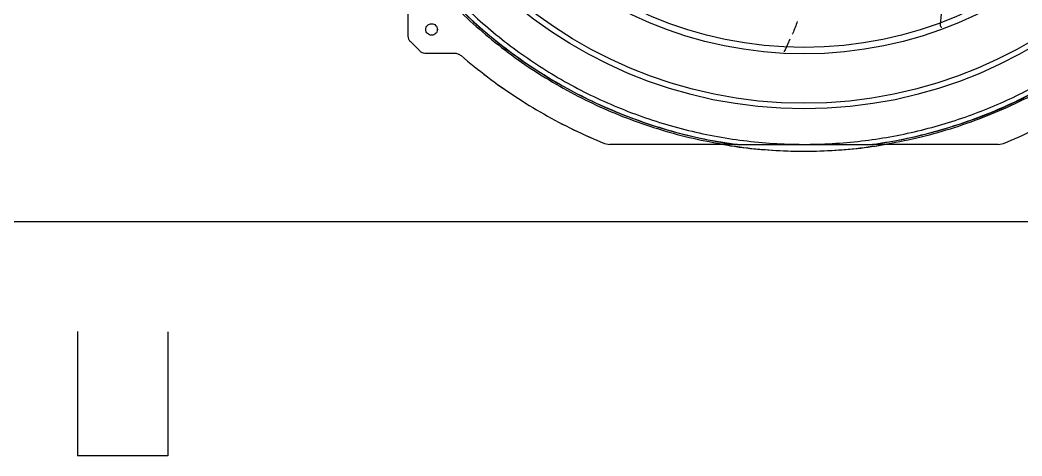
# Model space of a CAD drawing. Extents: x 5 to 331, y -33 to 175.
# Drawn here: x 105.28 to 127.45, y 46.32 to 55.97 of the extents above; entities that cross this region are included whole.
import ezdxf

# ---------------------------------------------------------------- set-up
doc = ezdxf.new("R2010")
doc.units = 0
doc.header["$MEASUREMENT"] = 0
doc.layers.get('0').update_dxf_attribs({"linetype": 'CONTINUOUS'})
doc.layers.add('0 Unit', color=7, linetype='CONTINUOUS')

msp = doc.modelspace()

# ---------------------------------------------------------------- linework, layer by layer
at = {"color": 7, "linetype": 'Continuous', "lineweight": 25}
for p, q in [((113.86243, 56.26034), (113.86243, 55.61073)), ((113.86321, 56.26034), (113.86321, 55.61073)), ((125.64275, 55.87431), (125.66842, 56.10666)), ((125.64222, 55.87431), (125.64275, 55.87431)), ((113.86321, 55.61073), (113.86243, 55.61073)), ((113.90933, 55.49939), (113.90855, 55.49939)), ((113.90855, 55.49939), (114.12189, 55.28605)), ((113.90933, 55.49939), (114.12267, 55.28605)), ((122.31447, 55.54777), (122.20406, 55.3083)), ((114.12267, 55.28605), (114.12189, 55.28605)), ((114.23401, 55.23993), (114.88362, 55.23993)), ((122.20406, 55.3083), (122.18123, 55.27058)), ((115.03766, 55.18278), (115.03688, 55.18278)), ((118.21084, 53.23803), (118.21006, 53.23803)), ((118.21006, 53.23803), (118.32955, 53.21448)), ((118.21084, 53.23803), (118.33033, 53.21448)), ((120.88706, 53.21448), (118.33033, 53.21448)), ((121.12257, 53.21448), (120.88706, 53.21448)), ((124.36324, 53.21448), (124.13639, 53.21448)), ((126.91995, 53.21448), (124.36324, 53.21448)), ((126.91995, 53.21448), (127.03944, 53.23803))]:
    msp.add_line(p, q, dxfattribs=at)
for centre, radius in [((122.62434, 64.0025), 9.99706), ((122.62434, 64.00188), 9.87436), ((122.62434, 64.0025), 8.78089), ((122.62434, 64.00188), 8.63615)]:
    msp.add_circle(centre, radius)
for centre, radius, start, end in [((122.62946, 64.00188), 10.89215, 277.952419, 82.047581), ((122.62948, 64.00184), 10.8921, 222.877714, 262.047685)]:
    msp.add_arc(centre, radius, start, end, dxfattribs=at)
for points, knots in [([(114.79905, 56.59046), (114.94158, 56.44473), (115.22873, 56.15113), (115.69358, 55.73996), (116.18616, 55.34943), (116.70743, 54.98464), (117.25545, 54.64746), (117.82818, 54.34085), (118.42299, 54.06732), (119.03647, 53.82928), (119.66564, 53.62844), (120.30716, 53.46623), (120.95742, 53.34368), (121.61271, 53.26137), (122.26943, 53.2194), (122.92411, 53.21749), (123.57267, 53.25488), (124.21168, 53.33036), (124.83795, 53.4423), (125.44928, 53.58902), (126.04319, 53.7685), (126.62048, 53.97962), (127.18488, 54.22311), (127.73959, 54.50102), (128.28444, 54.81468), (128.81625, 55.16388), (129.33223, 55.54832), (129.82897, 55.96698), (130.30313, 56.4184), (130.75124, 56.9003), (131.17059, 57.41053), (131.55862, 57.94653), (131.91304, 58.50532), (132.23193, 59.08367), (132.51387, 59.67827), (132.75785, 60.2858), (132.96304, 60.90217), (133.12932, 61.52377), (133.257, 62.14703), (133.34685, 62.76927), (133.39982, 63.38744), (133.41725, 64.00188), (133.39982, 64.61632), (133.34685, 65.23448), (133.257, 65.85671), (133.12932, 66.47998), (132.96304, 67.10158), (132.75785, 67.71796), (132.51388, 68.32548), (132.23194, 68.92008), (131.91305, 69.49843), (131.55863, 70.05723), (131.1706, 70.59322), (130.75126, 71.10345), (130.30314, 71.58535), (129.82898, 72.03677), (129.33224, 72.45544), (128.81626, 72.83987), (128.28446, 73.18907), (127.73961, 73.50274), (127.18489, 73.78064), (126.62049, 74.02414), (126.0432, 74.23526), (125.4493, 74.41474), (124.83797, 74.56146), (124.21169, 74.67341), (123.57268, 74.74888), (122.92412, 74.78628), (122.26944, 74.78436), (121.61273, 74.7424), (120.95743, 74.66009), (120.30717, 74.53753), (119.66565, 74.37532), (119.03649, 74.17449), (118.423, 73.93645), (117.82819, 73.66292), (117.25546, 73.35631), (116.70744, 73.01913), (116.18617, 72.65434), (115.69359, 72.26381), (115.22873, 71.85264), (114.94158, 71.55904), (114.79905, 71.4133)], [0, 0, 0, 0, 0.01189592, 0.02396584, 0.03619649, 0.04857359, 0.06108194, 0.07373471, 0.0864717, 0.09927432, 0.11212355, 0.12500004, 0.13787625, 0.15072533, 0.16352795, 0.17626509, 0.18891813, 0.20142621, 0.21380317, 0.22603385, 0.23810393, 0.25000004, 0.2618959, 0.27396585, 0.28619652, 0.29857361, 0.31108196, 0.32373474, 0.33647171, 0.34927432, 0.36212355, 0.37500004, 0.38787624, 0.40072531, 0.41352793, 0.42626506, 0.4389181, 0.45142619, 0.46380314, 0.47603381, 0.48810388, 0.50000001, 0.51189586, 0.52396581, 0.53619649, 0.54857357, 0.56108191, 0.57373469, 0.58647168, 0.59927428, 0.6121235, 0.62499999, 0.63787621, 0.65072529, 0.66352791, 0.67626502, 0.68891805, 0.70142614, 0.71380312, 0.72603376, 0.73810387, 0.74999998, 0.76189582, 0.77396578, 0.78619645, 0.79857355, 0.81108188, 0.82373468, 0.83647168, 0.84927427, 0.86212351, 0.87499998, 0.88787621, 0.90072531, 0.91352792, 0.92626504, 0.93891808, 0.95142617, 0.96380314, 0.97603381, 0.98810396, 1, 1, 1, 1]), ([(124.10803, 53.21449), (124.32246, 53.24765), (124.75131, 53.31399), (125.3856, 53.462), (126.01043, 53.64489), (126.62307, 53.86551), (127.22148, 54.12215), (127.80348, 54.41412), (128.367, 54.74033), (128.91002, 55.09962), (129.43062, 55.49071), (129.92692, 55.9122), (130.39715, 56.36259), (130.83964, 56.84026), (131.2528, 57.34351), (131.63516, 57.87055), (131.98536, 58.41949), (132.30213, 58.98837), (132.58436, 59.57515), (132.83102, 60.17775), (133.04126, 60.79401), (133.21429, 61.42172), (133.34952, 62.05865), (133.44646, 62.70253), (133.50477, 63.35104), (133.52423, 64.00188), (133.50477, 64.65271), (133.44647, 65.30123), (133.34953, 65.9451), (133.2143, 66.58203), (133.04126, 67.20975), (132.83103, 67.826), (132.58436, 68.4286), (132.30214, 69.01539), (131.98536, 69.58427), (131.63517, 70.1332), (131.25281, 70.66024), (130.83965, 71.1635), (130.39716, 71.64117), (129.92692, 72.09156), (129.43063, 72.51305), (128.91003, 72.90414), (128.36701, 73.26343), (127.80349, 73.58964), (127.22149, 73.88161), (126.62308, 74.13825), (126.01044, 74.35887), (125.38561, 74.54176), (124.75132, 74.68977), (124.32247, 74.75611), (124.10804, 74.78928)], [0, 0, 0, 0, 0.02083334, 0.04166665, 0.06250003, 0.08333335, 0.10416665, 0.125, 0.1458333, 0.16666668, 0.18749997, 0.20833336, 0.22916668, 0.25000001, 0.27083332, 0.29166664, 0.31250001, 0.33333334, 0.35416664, 0.37499996, 0.39583334, 0.41666666, 0.43749998, 0.4583333, 0.47916665, 0.5, 0.5208333, 0.54166664, 0.5625, 0.58333332, 0.60416664, 0.62499998, 0.64583333, 0.66666665, 0.68749999, 0.70833331, 0.72916664, 0.74999997, 0.77083333, 0.79166666, 0.81249999, 0.83333331, 0.85416669, 0.875, 0.89583335, 0.91666666, 0.9375, 0.95833334, 0.97916668, 1, 1, 1, 1]), ([(124.36324, 53.21448), (124.6161, 53.26052), (125.12182, 53.35262), (125.86566, 53.55812), (126.59399, 53.81173), (127.30241, 54.11708), (127.9876, 54.47133), (128.6461, 54.87308), (129.27465, 55.32022), (129.8701, 55.81057), (130.42952, 56.34168), (130.95009, 56.9109), (131.42925, 57.51539), (131.86461, 58.15217), (132.25399, 58.81805), (132.59546, 59.50972), (132.88733, 60.22374), (133.12813, 60.95656), (133.31668, 61.70454), (133.45203, 62.46394), (133.53351, 63.231), (133.56071, 64.00189), (133.53351, 64.77278), (133.45202, 65.53984), (133.31667, 66.29924), (133.12813, 67.04722), (132.88732, 67.78004), (132.59545, 68.49406), (132.25398, 69.18573), (131.8646, 69.85161), (131.42924, 70.48838), (130.95008, 71.09288), (130.4295, 71.6621), (129.87009, 72.1932), (129.27463, 72.68355), (128.64608, 73.1307), (127.98758, 73.53244), (127.30239, 73.8867), (126.59397, 74.19204), (125.86564, 74.44565), (125.1218, 74.65115), (124.61608, 74.74324), (124.36323, 74.78929)], [0, 0, 0, 0, 0.02500002, 0.05000002, 0.07500002, 0.10000003, 0.12499999, 0.15000004, 0.17499999, 0.20000003, 0.22500003, 0.25, 0.27500001, 0.30000002, 0.325, 0.35000002, 0.375, 0.4, 0.42500002, 0.45000001, 0.47500003, 0.50000003, 0.52499999, 0.55000001, 0.57500001, 0.6, 0.62500003, 0.65, 0.67500002, 0.70000003, 0.72500002, 0.75000002, 0.77499999, 0.80000001, 0.825, 0.85000003, 0.87500003, 0.89999998, 0.92500001, 0.95, 0.975, 1, 1, 1, 1]), ([(114.59647, 56.59046), (114.76433, 56.41549), (115.10005, 56.06555), (115.64648, 55.58458), (116.22127, 55.13853), (116.8251, 54.73237), (117.45443, 54.36707), (118.10672, 54.04455), (118.77897, 53.76588), (119.4684, 53.53346), (120.17127, 53.34397), (120.64846, 53.25764), (120.88706, 53.21448)], [0, 0, 0, 0, 0.10000002, 0.20000004, 0.29999995, 0.40000005, 0.50000004, 0.60000016, 0.69999999, 0.80000004, 0.90000013, 1, 1, 1, 1]), ([(114.65302, 56.59046), (114.82608, 56.41145), (115.1722, 56.05342), (115.7365, 55.56311), (116.33052, 55.10997), (116.95489, 54.69933), (117.60575, 54.33223), (118.28029, 54.01072), (118.97524, 53.73593), (119.68751, 53.51039), (120.41312, 53.33054), (120.90504, 53.25317), (121.15101, 53.21448)], [0, 0, 0, 0, 0.09999997, 0.19999998, 0.29999997, 0.39999998, 0.49999991, 0.59999995, 0.69999992, 0.80000001, 0.90000005, 1, 1, 1, 1]), ([(114.25674, 55.76158), (114.25866, 55.77835), (114.26251, 55.81189), (114.29214, 55.85454), (114.33449, 55.88304), (114.38486, 55.89304), (114.43523, 55.88304), (114.47758, 55.85454), (114.50721, 55.81189), (114.51106, 55.77835), (114.51299, 55.76158)], [0, 0, 0, 0, 0.12499905, 0.24999862, 0.37500023, 0.49999928, 0.62499977, 0.75000138, 0.87500095, 1, 1, 1, 1]), ([(114.38408, 55.88971), (114.40087, 55.88778), (114.43445, 55.88393), (114.4768, 55.8543), (114.50643, 55.81195), (114.51028, 55.77837), (114.51221, 55.76158)], [0, 0, 0, 0, 0.25000062, 0.50000347, 0.75000226, 1, 1, 1, 1]), ([(122.47607, 55.93799), (122.44451, 55.85019), (122.4103, 55.75502), (122.36801, 55.66385), (122.36473, 55.65678)], [0, 0, 0, 0, 0.92249093, 1, 1, 1, 1]), ([(125.67167, 55.80367), (125.67014, 55.80445), (125.66128, 55.809), (125.64931, 55.82372), (125.63997, 55.84796), (125.64144, 55.8652), (125.64222, 55.87431)], [0, 0, 0, 0, 0.06312289, 0.36614603, 0.66494162, 1, 1, 1, 1]), ([(125.67198, 55.80379), (125.67051, 55.80455), (125.66172, 55.80908), (125.64982, 55.82376), (125.6405, 55.84798), (125.64197, 55.86521), (125.64275, 55.87431)], [0, 0, 0, 0, 0.06106089, 0.36475521, 0.66423441, 1, 1, 1, 1]), ([(114.51299, 55.76158), (114.51106, 55.74481), (114.50721, 55.71127), (114.47758, 55.66862), (114.43523, 55.64013), (114.38486, 55.63012), (114.3345, 55.64013), (114.29214, 55.66862), (114.26251, 55.71127), (114.25866, 55.74481), (114.25674, 55.76158)], [0, 0, 0, 0, 0.1250039, 0.25000256, 0.37499999, 0.50000072, 0.62500001, 0.74999744, 0.8749961, 1, 1, 1, 1]), ([(114.51221, 55.76158), (114.51028, 55.74479), (114.50643, 55.71121), (114.4768, 55.66886), (114.43445, 55.63924), (114.40087, 55.63538), (114.38408, 55.63346)], [0, 0, 0, 0, 0.25000743, 0.5000044, 0.74999891, 1, 1, 1, 1]), ([(113.86321, 55.61073), (113.86543, 55.58991), (113.86987, 55.54827), (113.89618, 55.51568), (113.90933, 55.49939)], [0, 0, 0, 0, 0.50000942, 1, 1, 1, 1]), ([(114.12189, 55.28605), (114.13818, 55.27289), (114.17077, 55.24659), (114.21241, 55.24215), (114.23323, 55.23993)], [0, 0, 0, 0, 0.49999518, 1, 1, 1, 1]), ([(114.12267, 55.28605), (114.13896, 55.27289), (114.17155, 55.24659), (114.21319, 55.24215), (114.23401, 55.23993)], [0, 0, 0, 0, 0.49999518, 1, 1, 1, 1]), ([(114.88284, 55.23993), (114.91108, 55.23732), (114.96755, 55.2321), (115.01377, 55.19922), (115.03688, 55.18278)], [0, 0, 0, 0, 0.49999604, 1, 1, 1, 1]), ([(114.88362, 55.23993), (114.91186, 55.23732), (114.96833, 55.2321), (115.01455, 55.19922), (115.03766, 55.18278)], [0, 0, 0, 0, 0.49999604, 1, 1, 1, 1]), ([(115.03688, 55.18278), (115.22879, 55.02378), (115.61262, 54.70579), (116.22562, 54.2767), (116.86312, 53.88599), (117.5237, 53.53454), (117.98127, 53.33687), (118.21006, 53.23803)], [0, 0, 0, 0, 0.20000015, 0.40000022, 0.60000002, 0.8000001, 1, 1, 1, 1]), ([(115.03766, 55.18278), (115.22957, 55.02378), (115.61341, 54.70579), (116.2264, 54.2767), (116.8639, 53.88599), (117.52448, 53.53454), (117.98205, 53.33687), (118.21084, 53.23803)], [0, 0, 0, 0, 0.20000015, 0.40000022, 0.60000002, 0.8000001, 1, 1, 1, 1]), ([(127.03944, 53.23803), (127.26823, 53.33687), (127.7258, 53.53454), (128.38638, 53.88599), (129.02388, 54.2767), (129.63688, 54.70579), (130.02071, 55.02378), (130.21263, 55.18278)], [0, 0, 0, 0, 0.1999999, 0.39999985, 0.59999953, 0.79999972, 1, 1, 1, 1]), ([(120.84779, 53.21448), (121.08329, 53.18025), (121.55428, 53.1118), (122.26739, 53.06763), (122.98133, 53.06763), (123.69444, 53.1118), (124.16543, 53.18025), (124.40093, 53.21448)], [0, 0, 0, 0, 0.20000003, 0.4, 0.6, 0.79999997, 1, 1, 1, 1]), ([(120.90789, 53.20688), (120.94937, 53.19932), (121.20476, 53.15278), (121.68007, 53.10466), (122.33118, 53.06529), (122.9841, 53.06715), (123.63488, 53.11102), (124.0897, 53.15859), (124.32476, 53.20246), (124.34607, 53.20644)], [0, 0, 0, 0, 0.03662794, 0.22553482, 0.41444161, 0.60334842, 0.79225505, 0.98116195, 1, 1, 1, 1]), ([(121.15101, 53.21448), (121.14409, 53.21448), (121.13482, 53.21448), (121.12591, 53.21448), (121.12322, 53.21448), (121.12278, 53.21448), (121.12257, 53.21448)], [0, 0, 0, 0, 0.63349373, 0.84959588, 0.93051889, 1, 1, 1, 1]), ([(121.15101, 53.21448), (121.19276, 53.21448), (121.28868, 53.21448), (121.45513, 53.21448), (121.61317, 53.21448), (121.75373, 53.21448), (121.86736, 53.21448), (121.99224, 53.21448), (122.13206, 53.21448), (122.28549, 53.21448), (122.46112, 53.21448), (122.64006, 53.21448), (122.80819, 53.21448), (122.95455, 53.21448), (123.08414, 53.21448), (123.20733, 53.21448), (123.31887, 53.21448), (123.42358, 53.21448), (123.51973, 53.21448), (123.65035, 53.21448), (123.80483, 53.21448), (123.9714, 53.21448), (124.06728, 53.21448), (124.10803, 53.21448)], [0, 0, 0, 0, 0.04319606, 0.09922624, 0.16874904, 0.20342818, 0.24150389, 0.28375478, 0.32978961, 0.38297483, 0.43900081, 0.507486, 0.56402989, 0.60911889, 0.65557383, 0.69514671, 0.73376385, 0.76844518, 0.80111685, 0.83108344, 0.900692, 0.95778928, 1, 1, 1, 1]), ([(124.10803, 53.21448), (124.11494, 53.21448), (124.12421, 53.21448), (124.1331, 53.21448), (124.13577, 53.21448), (124.1362, 53.21448), (124.13639, 53.21448)], [0, 0, 0, 0, 0.63346325, 0.85052573, 0.931193, 1, 1, 1, 1])]:
    msp.add_open_spline(points, degree=3, knots=knots, dxfattribs=at)
at = {"layer": '0 Unit'}
for p, q in [((197.13053, 51.50197), (78.06803, 51.50197)), ((106.55241, 49.08207), (106.55241, 46.32497)), ((108.55241, 49.06886), (108.55241, 46.32497)), ((108.55241, 46.32497), (106.55241, 46.32497))]:
    msp.add_line(p, q, dxfattribs=at)

doc.saveas('drawing.dxf')
